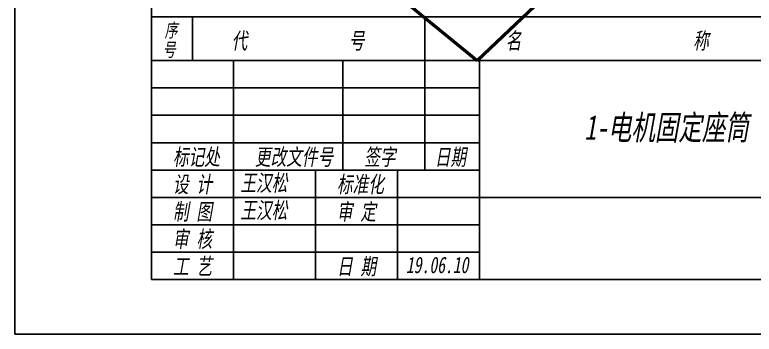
# Model space of a CAD drawing. Header units: millimetres. Extents: x 8840 to 20870, y -7456 to 1741.
# Drawn here: x 10964.6 to 11099.9, y -5488.7 to -5430.4 of the extents above; entities that cross this region are included whole.
import ezdxf

# ---------------------------------------------------------------- set-up
doc = ezdxf.new("R2010")
doc.units = ezdxf.units.MM
doc.layers.get('0').update_dxf_attribs({"lineweight": 25})
doc.layers.add('临时线', color=6, linetype='Continuous')
doc.layers.add('尺寸标注', color=4, linetype='Continuous')
doc.layers.add('粗实线', color=7, linetype='Continuous', lineweight=25)
doc.styles.add('样式 2', font='', dxfattribs={"width": 0.7, "oblique": 10})
doc.styles.get('样式 2').set_extended_font_data('SimSun')

# ---------------------------------------------------------------- blocks, each defined once
blk = doc.blocks.new('CHECK_DWG')
at = {"layer": '粗实线', "color": 1, "linetype": 'ByBlock', "lineweight": 50}
blk.add_line((0, 0), (109.02, 103.6), dxfattribs=at)
at = {"layer": '粗实线', "color": 1, "linetype": 'ByBlock', "lineweight": 50, "ltscale": 2}
blk.add_line((-44.59, 36.45), (0, 0), dxfattribs=at)

msp = doc.modelspace()

# ---------------------------------------------------------------- linework, layer by layer
for p, q in [((10989.619, -5201.728), (10989.619, -5478.728)), ((10989.619, -5430.728), (11169.619, -5430.728)), ((10997.119, -5430.728), (10997.119, -5438.728)), ((11039.619, -5430.728), (11039.619, -5438.728)), ((10989.619, -5438.728), (11169.619, -5438.728)), ((11049.619, -5438.728), (11049.619, -5478.728)), ((10989.619, -5453.728), (11049.619, -5453.728)), ((11049.619, -5463.728), (11169.619, -5463.728)), ((10989.619, -5478.728), (11169.619, -5478.728))]:
    msp.add_line(p, q)
msp.add_lwpolyline([(10964.619, -5488.728), (11174.619, -5488.728), (11174.619, -5191.728), (10964.619, -5191.728)], close=True)
at = {"layer": '临时线'}
for p, q in [((11004.619, -5438.728), (11004.619, -5478.728)), ((11024.619, -5438.728), (11024.619, -5458.728)), ((11039.619, -5438.728), (11039.619, -5458.728)), ((10989.619, -5443.728), (11049.619, -5443.728)), ((10989.619, -5448.728), (11049.619, -5448.728)), ((10989.619, -5458.728), (11049.619, -5458.728)), ((11019.619, -5458.728), (11019.619, -5478.728)), ((11034.619, -5458.728), (11034.619, -5478.728)), ((10989.619, -5463.728), (11049.619, -5463.728)), ((10989.619, -5468.728), (11049.619, -5468.728)), ((10989.619, -5473.728), (11049.619, -5473.728))]:
    msp.add_line(p, q, dxfattribs=at)

# ---------------------------------------------------------------- block references
at = {"layer": '尺寸标注', "lineweight": 100}
msp.add_blockref('CHECK_DWG', (11049.21, -5438.728), dxfattribs=at)

# ---------------------------------------------------------------- texts
at = {"style": '样式 2', "oblique": 10, "width": 0.7}
for s, height, p in [('序', 2.5, (10992.026, -5434.427)), ('代             号', 3, (11004.286, -5436.599)), ('名                      称', 3, (11054.417, -5436.599)), ('号', 2.5, (10991.681, -5437.981)), ('1-电机固定座筒', 4.5, (11068.82, -5453.193)), ('标记处', 3, (10993.555, -5457.834)), ('更改文件号', 3, (11008.555, -5457.834)), ('签字', 3, (11028.555, -5457.834)), ('日期', 3, (11041.444, -5457.834)), ('设 计', 3, (10993.555, -5462.834)), ('王汉松', 3, (11005.888, -5462.576)), ('标准化', 3, (11023.555, -5462.834)), ('王汉松', 3, (11005.888, -5467.576)), ('制 图', 3, (10993.555, -5467.834)), ('审 定', 3, (11023.555, -5467.834)), ('审 核', 3, (10993.555, -5472.834)), ('工 艺', 3, (10993.555, -5477.834)), ('日 期', 3, (11023.555, -5477.834)), ('19.06.10', 3, (11036.163, -5477.573))]:
    msp.add_text(s, height=height, dxfattribs=at).set_placement(p)

doc.saveas('drawing.dxf')
